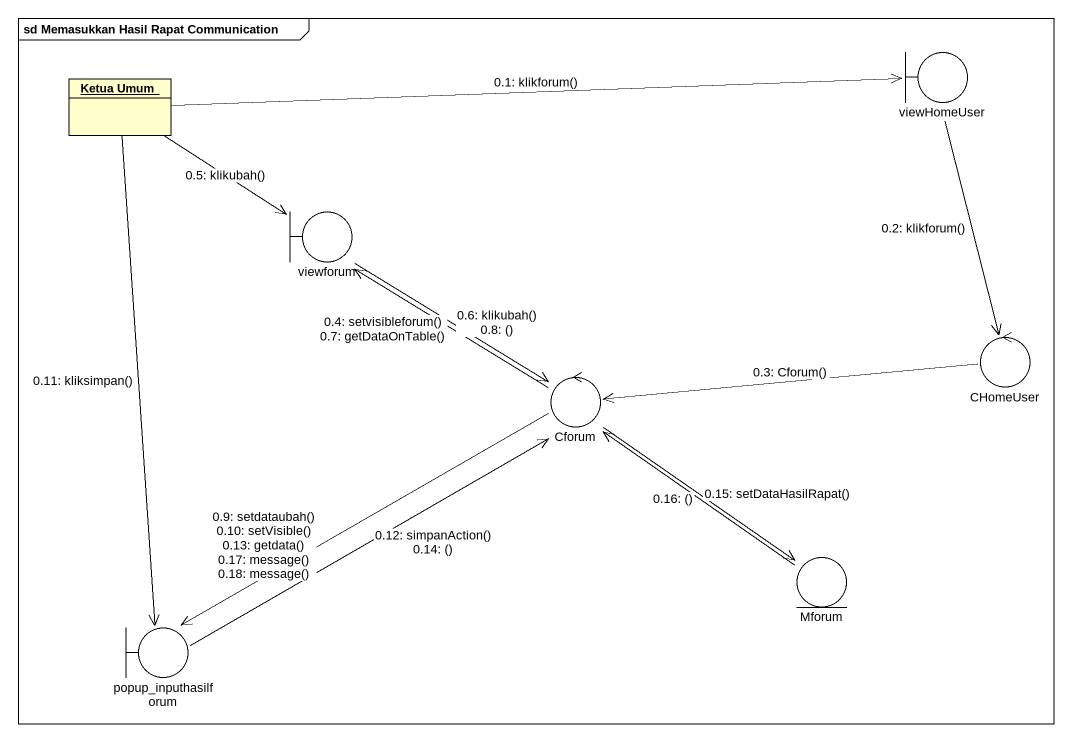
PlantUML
@startuml
mainframe sd Memasukkan Hasil Rapat Communication
allowmixing
hide circle
hide empty members
boundary viewHomeUser
object "Ketua Umum" as Ketua_Umum
boundary viewforum
control Cforum
control CHomeUser
entity Mforum
boundary popup_inputhasilforum
Ketua_Umum -right-> viewHomeUser : 0.1: klikforum()
viewHomeUser --> CHomeUser : 0.2: klikforum()
CHomeUser -left-> Cforum : 0.3: Cforum()
Cforum -up-> viewforum : 0.4: setvisibleforum()\n0.7: getDataOnTable()
Ketua_Umum --> viewforum : 0.5: klikubah()
viewforum --> Cforum : 0.6: klikubah()\n0.8: ()
Cforum --> popup_inputhasilforum : 0.9: setdataubah()\n0.10: setVisible()\n0.13: getdata()\n0.17: message()\n0.18: message()
Ketua_Umum --> popup_inputhasilforum : 0.11: kliksimpan()
popup_inputhasilforum -up-> Cforum : 0.12: simpanAction()\n0.14: ()
Cforum --> Mforum : 0.15: setDataHasilRapat()
Mforum -up-> Cforum : 0.16: ()
@enduml
